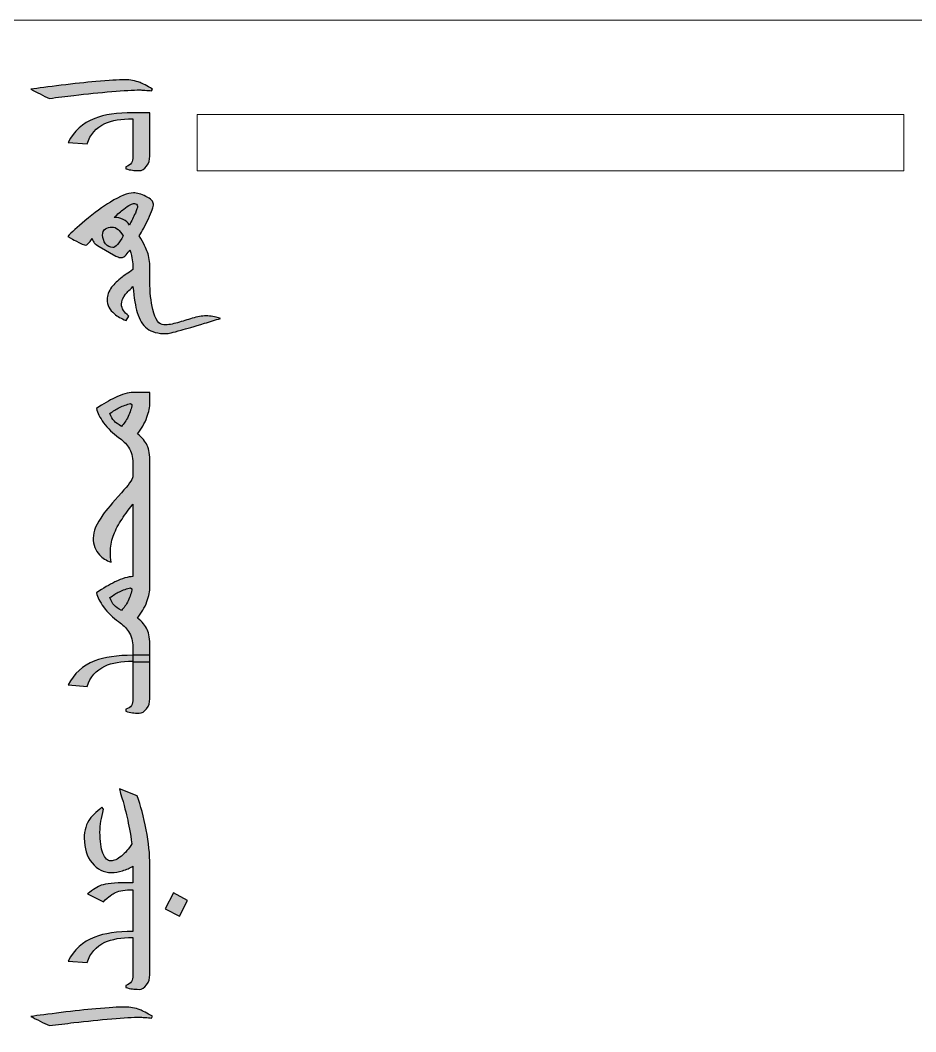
# Model space of a CAD drawing. Header units: millimetres. Extents: x -114 to 68, y -982 to -634.
# Drawn here: x -2.05 to 35.97, y -677.41 to -634.46 of the extents above; entities that cross this region are included whole.
import ezdxf

# ---------------------------------------------------------------- set-up
doc = ezdxf.new("R2010")
doc.units = ezdxf.units.MM
doc.header["$MEASUREMENT"] = 0
doc.layers.add('Layer 1', color=7, linetype='Continuous')

msp = doc.modelspace()

# ---------------------------------------------------------------- hatches: boundary and pattern name
at = {"layer": 'Layer 1', "true_color": 0x2b2a29}
h = msp.add_hatch(color=250, dxfattribs=at)
edge = h.paths.add_edge_path()
edge.add_spline(control_points=[(2.3964, -636.988), (2.6166, -636.988), (2.8311, -637.0289), (3.0371, -637.1094), (3.1472, -637.1517), (3.3221, -637.242), (3.562, -637.3817), (3.562, -637.3817), (3.5211, -637.4565), (3.5211, -637.4565), (3.4407, -637.4466), (3.349, -637.4381), (3.2431, -637.4311), (3.1387, -637.424), (3.0681, -637.4198), (3.0329, -637.4198), (2.7464, -637.4198), (2.3456, -637.4424), (1.832, -637.4875), (1.3184, -637.5341), (0.7821, -637.5877), (0.2219, -637.6512), (-0.1168, -637.6907), (-0.4625, -637.7331), (-0.8153, -637.7796), (-0.9366, -637.7246), (-1.0664, -637.6611), (-1.2075, -637.5905), (-1.3472, -637.52), (-1.4785, -637.4537), (-1.6027, -637.3902), (-1.2894, -637.3464), (-0.859, -637.29), (-0.3143, -637.2222), (0.2318, -637.1545), (0.7229, -637.1009), (1.1617, -637.0628), (1.7064, -637.0134), (2.1185, -636.988), (2.3964, -636.988)], knot_values=[0, 0, 0, 0, 0.0769231, 0.0769231, 0.0769231, 0.1538462, 0.1538462, 0.1538462, 0.2307692, 0.2307692, 0.2307692, 0.3076923, 0.3076923, 0.3076923, 0.3846154, 0.3846154, 0.3846154, 0.4615385, 0.4615385, 0.4615385, 0.5384615, 0.5384615, 0.5384615, 0.6153846, 0.6153846, 0.6153846, 0.6923077, 0.6923077, 0.6923077, 0.7692308, 0.7692308, 0.7692308, 0.8461538, 0.8461538, 0.8461538, 0.9230769, 0.9230769, 0.9230769, 1, 1, 1, 1], degree=3, periodic=1)
h = msp.add_hatch(color=250, dxfattribs=at)
edge = h.paths.add_edge_path()
edge.add_spline(control_points=[(3.452, -638.3878), (3.452, -638.3878), (3.452, -640.235), (3.452, -640.235), (3.452, -640.3916), (3.4068, -640.5327), (3.3151, -640.6583), (3.2248, -640.7825), (3.1175, -640.846), (2.9933, -640.846), (2.8889, -640.846), (2.7944, -640.8403), (2.7083, -640.8291), (2.6236, -640.8178), (2.5291, -640.7966), (2.4275, -640.767), (2.4275, -640.767), (2.4275, -640.6823), (2.4275, -640.6823), (2.5404, -640.6513), (2.6208, -640.5962), (2.6702, -640.5172), (2.7111, -640.4509), (2.7323, -640.3592), (2.7323, -640.2434), (2.7323, -640.2434), (2.7323, -638.6418), (2.7323, -638.6418), (2.2384, -638.6418), (1.8419, -638.711), (1.5413, -638.8493), (1.1674, -639.0214), (0.9176, -639.3079), (0.7934, -639.7086), (0.7934, -639.7086), (-0.0109, -639.6451), (-0.0109, -639.6451), (0.2233, -639.1668), (0.5973, -638.8281), (1.1109, -638.6291), (1.5244, -638.4683), (2.0648, -638.3878), (2.7323, -638.3878), (2.7323, -638.3878), (3.452, -638.3878), (3.452, -638.3878)], knot_values=[0, 0, 0, 0, 0.0666667, 0.0666667, 0.0666667, 0.1333333, 0.1333333, 0.1333333, 0.2, 0.2, 0.2, 0.2666667, 0.2666667, 0.2666667, 0.3333333, 0.3333333, 0.3333333, 0.4, 0.4, 0.4, 0.4666667, 0.4666667, 0.4666667, 0.5333333, 0.5333333, 0.5333333, 0.6, 0.6, 0.6, 0.6666667, 0.6666667, 0.6666667, 0.7333333, 0.7333333, 0.7333333, 0.8, 0.8, 0.8, 0.8666667, 0.8666667, 0.8666667, 0.9333333, 0.9333333, 0.9333333, 1, 1, 1, 1], degree=3, periodic=1)
h = msp.add_hatch(color=250, dxfattribs=at)
edge = h.paths.add_edge_path()
edge.add_spline(control_points=[(3.452, -645.0511), (3.452, -645.0511), (3.452, -645.3404), (3.452, -645.3404), (3.452, -645.3404), (3.452, -645.5435), (3.452, -645.5435), (3.452, -646.0021), (3.4943, -646.4029), (3.5804, -646.7458), (3.6876, -647.179), (3.8414, -647.3963), (4.0432, -647.3963), (4.2253, -647.3963), (4.42, -647.3653), (4.626, -647.3032), (4.8334, -647.2411), (5.0423, -647.1776), (5.254, -647.1127), (5.467, -647.0478), (5.6604, -647.0153), (5.8382, -647.0153), (5.9426, -647.0153), (6.0371, -647.0224), (6.1232, -647.0379), (6.2079, -647.0534), (6.3194, -647.0817), (6.4576, -647.1212), (6.229, -647.1917), (6.0004, -647.2623), (5.7718, -647.33), (5.3358, -647.4612), (5.007, -647.5586), (4.7826, -647.6207), (4.4299, -647.7195), (4.2182, -647.7689), (4.1462, -647.7689), (3.7935, -647.7689), (3.5225, -647.6955), (3.3334, -647.5473), (3.1457, -647.4006), (3.0046, -647.1734), (2.9143, -646.8672), (2.8424, -646.6245), (2.7817, -646.259), (2.7323, -645.7707), (2.5545, -645.9443), (2.4487, -646.0529), (2.4162, -646.0939), (2.3047, -646.235), (2.2497, -646.3775), (2.2497, -646.5214), (2.2497, -646.6132), (2.2779, -646.7007), (2.3329, -646.7825), (2.3781, -646.8502), (2.4543, -646.9293), (2.563, -647.0238), (2.563, -647.0238), (2.4416, -647.2101), (2.4416, -647.2101), (2.2356, -647.1268), (2.0705, -647.0337), (1.9463, -646.9293), (1.7417, -646.7557), (1.6401, -646.5497), (1.6401, -646.3126), (1.6401, -646.1418), (1.7036, -645.9711), (1.8306, -645.8004), (1.935, -645.6592), (2.0818, -645.5153), (2.2694, -645.37), (2.3598, -645.298), (2.515, -645.1922), (2.7323, -645.0511), (2.7323, -645.0511), (2.7323, -644.965), (2.7323, -644.965), (2.7323, -644.8521), (2.7238, -644.7421), (2.7055, -644.6362), (2.6871, -644.5304), (2.6547, -644.3879), (2.6081, -644.2072), (2.5559, -644.2792), (2.5009, -644.3498), (2.4458, -644.4203), (2.3767, -644.4979), (2.309, -644.536), (2.2426, -644.536), (2.1961, -644.536), (2.1608, -644.5346), (2.1382, -644.5304), (2.117, -644.5262), (2.0747, -644.5078), (2.014, -644.4739), (2.014, -644.4739), (1.2958, -644.0661), (1.2958, -644.0661), (1.1984, -644.0125), (1.1321, -643.9617), (1.094, -643.9166), (1.0573, -643.8714), (1.0277, -643.8093), (1.0051, -643.7289), (0.8767, -643.9194), (0.7835, -644.0139), (0.7299, -644.0139), (0.6749, -644.0139), (0.5338, -643.9532), (0.3052, -643.8319), (0.229, -643.791), (0.1147, -643.7275), (-0.0363, -643.6428), (0.1316, -643.4664), (0.3757, -643.2463), (0.6961, -642.9796), (1.0982, -642.6409), (1.4581, -642.3756), (1.7756, -642.1795), (2.1947, -641.9212), (2.5206, -641.7928), (2.752, -641.7928), (2.9115, -641.7928), (3.0893, -641.8422), (3.2855, -641.941), (3.4985, -642.0482), (3.6044, -642.1555), (3.6044, -642.2627), (3.6044, -642.3742), (3.5324, -642.5845), (3.3899, -642.8921), (3.2586, -643.1743), (3.1288, -643.4142), (3.0032, -643.6089), (3.1838, -643.9293), (3.301, -644.1635), (3.3532, -644.3103), (3.4195, -644.4965), (3.452, -644.7152), (3.452, -644.9664), (3.452, -644.9664), (3.452, -645.0511), (3.452, -645.0511)], knot_values=[0, 0, 0, 0, 0.0208333, 0.0208333, 0.0208333, 0.0416667, 0.0416667, 0.0416667, 0.0625, 0.0625, 0.0625, 0.0833333, 0.0833333, 0.0833333, 0.1041667, 0.1041667, 0.1041667, 0.125, 0.125, 0.125, 0.1458333, 0.1458333, 0.1458333, 0.1666667, 0.1666667, 0.1666667, 0.1875, 0.1875, 0.1875, 0.2083333, 0.2083333, 0.2083333, 0.2291667, 0.2291667, 0.2291667, 0.25, 0.25, 0.25, 0.2708333, 0.2708333, 0.2708333, 0.2916667, 0.2916667, 0.2916667, 0.3125, 0.3125, 0.3125, 0.3333333, 0.3333333, 0.3333333, 0.3541667, 0.3541667, 0.3541667, 0.375, 0.375, 0.375, 0.3958333, 0.3958333, 0.3958333, 0.4166667, 0.4166667, 0.4166667, 0.4375, 0.4375, 0.4375, 0.4583333, 0.4583333, 0.4583333, 0.4791667, 0.4791667, 0.4791667, 0.5, 0.5, 0.5, 0.5208333, 0.5208333, 0.5208333, 0.5416667, 0.5416667, 0.5416667, 0.5625, 0.5625, 0.5625, 0.5833333, 0.5833333, 0.5833333, 0.6041667, 0.6041667, 0.6041667, 0.625, 0.625, 0.625, 0.6458333, 0.6458333, 0.6458333, 0.6666667, 0.6666667, 0.6666667, 0.6875, 0.6875, 0.6875, 0.7083333, 0.7083333, 0.7083333, 0.7291667, 0.7291667, 0.7291667, 0.75, 0.75, 0.75, 0.7708333, 0.7708333, 0.7708333, 0.7916667, 0.7916667, 0.7916667, 0.8125, 0.8125, 0.8125, 0.8333333, 0.8333333, 0.8333333, 0.8541667, 0.8541667, 0.8541667, 0.875, 0.875, 0.875, 0.8958333, 0.8958333, 0.8958333, 0.9166667, 0.9166667, 0.9166667, 0.9375, 0.9375, 0.9375, 0.9583333, 0.9583333, 0.9583333, 0.9791667, 0.9791667, 0.9791667, 1, 1, 1, 1], degree=3, periodic=1)
h = msp.add_hatch(color=250, dxfattribs=at)
edge = h.paths.add_edge_path()
edge.add_spline(control_points=[(2.7986, -642.2416), (2.7027, -642.2416), (2.5531, -642.3192), (2.3485, -642.4758), (2.2186, -642.5732), (2.0818, -642.6917), (1.935, -642.8342), (2.0705, -642.8342), (2.1975, -642.8624), (2.3146, -642.9189), (2.4331, -642.9739), (2.5234, -643.0529), (2.5869, -643.1545), (2.6716, -642.988), (2.7549, -642.8215), (2.8367, -642.6522), (2.8974, -642.5139), (2.927, -642.4151), (2.927, -642.3573), (2.927, -642.3248), (2.9143, -642.2966), (2.8903, -642.2754), (2.8649, -642.2528), (2.8353, -642.2416), (2.7986, -642.2416)], knot_values=[0, 0, 0, 0, 0.125, 0.125, 0.125, 0.25, 0.25, 0.25, 0.375, 0.375, 0.375, 0.5, 0.5, 0.5, 0.625, 0.625, 0.625, 0.75, 0.75, 0.75, 0.875, 0.875, 0.875, 1, 1, 1, 1], degree=3, periodic=1)
h = msp.add_hatch(color=250, dxfattribs=at)
edge = h.paths.add_edge_path()
edge.add_spline(control_points=[(1.8518, -643.2406), (1.7332, -643.2406), (1.6387, -643.266), (1.5695, -643.3154), (1.4863, -643.3733), (1.4454, -643.465), (1.4454, -643.592), (1.4454, -643.719), (1.4877, -643.8375), (1.5724, -643.9476), (1.657, -644.0577), (1.7586, -644.1127), (1.8772, -644.1127), (1.9915, -644.1127), (2.1396, -643.9448), (2.3259, -643.6089), (2.2483, -643.4904), (2.1735, -643.4015), (2.1015, -643.3436), (2.0183, -643.2745), (1.935, -643.2406), (1.8518, -643.2406)], knot_values=[0, 0, 0, 0, 0.1428571, 0.1428571, 0.1428571, 0.2857143, 0.2857143, 0.2857143, 0.4285714, 0.4285714, 0.4285714, 0.5714286, 0.5714286, 0.5714286, 0.7142857, 0.7142857, 0.7142857, 0.8571429, 0.8571429, 0.8571429, 1, 1, 1, 1], degree=3, periodic=1)
h = msp.add_hatch(color=250, dxfattribs=at)
edge = h.paths.add_edge_path()
edge.add_spline(control_points=[(3.452, -658.0869), (3.452, -658.0869), (3.452, -658.3748), (3.452, -658.3748), (3.452, -658.3748), (3.452, -658.5159), (3.452, -658.5159), (3.452, -658.7008), (3.4096, -658.9082), (3.3264, -659.1396), (3.2304, -659.4063), (3.0964, -659.6406), (2.927, -659.8452), (3.1246, -660.0046), (3.2615, -660.1683), (3.3377, -660.3348), (3.4139, -660.5013), (3.452, -660.7455), (3.452, -661.0658), (3.452, -661.0658), (3.452, -661.7107), (3.452, -661.7107), (3.452, -661.7107), (2.7323, -661.7107), (2.7323, -661.7107), (2.7323, -661.7107), (2.7323, -661.0785), (2.7323, -661.0785), (2.7323, -660.8273), (2.6688, -660.6044), (2.5418, -660.4096), (2.4416, -660.2572), (2.3033, -660.1203), (2.1227, -659.9962), (1.88, -659.8282), (1.6683, -659.6208), (1.4891, -659.3753), (1.3296, -659.1551), (1.2266, -658.9533), (1.1829, -658.7685), (1.4722, -658.578), (1.7332, -658.427), (1.9661, -658.3141), (2.2807, -658.1631), (2.5361, -658.0869), (2.7309, -658.0869), (2.7309, -658.0869), (2.7323, -658.0869), (2.7323, -658.0869), (2.7323, -658.0869), (2.7323, -655.005), (2.7323, -655.005), (2.5136, -655.2858), (2.3442, -655.5229), (2.2229, -655.7162), (2.0705, -655.9561), (1.9604, -656.1748), (1.8913, -656.3738), (1.8137, -656.5968), (1.7756, -656.8225), (1.7756, -657.0511), (1.7756, -657.1923), (1.7854, -657.3334), (1.8052, -657.4773), (1.602, -657.3969), (1.4383, -657.2924), (1.3155, -657.1626), (1.1363, -656.9764), (1.0474, -656.7393), (1.0474, -656.4514), (1.0474, -656.1706), (1.1857, -655.839), (1.4609, -655.4552), (1.5978, -655.2661), (1.8602, -654.9556), (2.2455, -654.5252), (2.5446, -654.1922), (2.7069, -653.9664), (2.7323, -653.8479), (2.7323, -653.8479), (2.7323, -653.5995), (2.7323, -653.5995), (2.7323, -653.5995), (2.7323, -653.2567), (2.7323, -653.2567), (2.7323, -653.0055), (2.6688, -652.7826), (2.5418, -652.5878), (2.4416, -652.4354), (2.3033, -652.2985), (2.1227, -652.1744), (1.88, -652.0064), (1.6683, -651.799), (1.4891, -651.5535), (1.3296, -651.3333), (1.2266, -651.1315), (1.1829, -650.9467), (1.4722, -650.7562), (1.7332, -650.6052), (1.9661, -650.4923), (2.2807, -650.3413), (2.5361, -650.2651), (2.7309, -650.2651), (2.7309, -650.2651), (3.452, -650.2651), (3.452, -650.2651), (3.452, -650.2651), (3.452, -650.6941), (3.452, -650.6941), (3.452, -650.879), (3.4096, -651.0864), (3.3264, -651.3178), (3.2304, -651.5845), (3.0964, -651.8188), (2.927, -652.0234), (3.1246, -652.1828), (3.2615, -652.3465), (3.3377, -652.513), (3.4139, -652.6795), (3.452, -652.9237), (3.452, -653.244), (3.452, -653.244), (3.452, -653.5995), (3.452, -653.5995), (3.452, -653.5995), (3.452, -653.8889), (3.452, -653.8889), (3.452, -653.8889), (3.452, -658.0869), (3.452, -658.0869)], knot_values=[0, 0, 0, 0, 0.0232558, 0.0232558, 0.0232558, 0.0465116, 0.0465116, 0.0465116, 0.0697674, 0.0697674, 0.0697674, 0.0930233, 0.0930233, 0.0930233, 0.1162791, 0.1162791, 0.1162791, 0.1395349, 0.1395349, 0.1395349, 0.1627907, 0.1627907, 0.1627907, 0.1860465, 0.1860465, 0.1860465, 0.2093023, 0.2093023, 0.2093023, 0.2325581, 0.2325581, 0.2325581, 0.255814, 0.255814, 0.255814, 0.2790698, 0.2790698, 0.2790698, 0.3023256, 0.3023256, 0.3023256, 0.3255814, 0.3255814, 0.3255814, 0.3488372, 0.3488372, 0.3488372, 0.372093, 0.372093, 0.372093, 0.3953488, 0.3953488, 0.3953488, 0.4186047, 0.4186047, 0.4186047, 0.4418605, 0.4418605, 0.4418605, 0.4651163, 0.4651163, 0.4651163, 0.4883721, 0.4883721, 0.4883721, 0.5116279, 0.5116279, 0.5116279, 0.5348837, 0.5348837, 0.5348837, 0.5581395, 0.5581395, 0.5581395, 0.5813953, 0.5813953, 0.5813953, 0.6046512, 0.6046512, 0.6046512, 0.627907, 0.627907, 0.627907, 0.6511628, 0.6511628, 0.6511628, 0.6744186, 0.6744186, 0.6744186, 0.6976744, 0.6976744, 0.6976744, 0.7209302, 0.7209302, 0.7209302, 0.744186, 0.744186, 0.744186, 0.7674419, 0.7674419, 0.7674419, 0.7906977, 0.7906977, 0.7906977, 0.8139535, 0.8139535, 0.8139535, 0.8372093, 0.8372093, 0.8372093, 0.8604651, 0.8604651, 0.8604651, 0.8837209, 0.8837209, 0.8837209, 0.9069767, 0.9069767, 0.9069767, 0.9302326, 0.9302326, 0.9302326, 0.9534884, 0.9534884, 0.9534884, 0.9767442, 0.9767442, 0.9767442, 1, 1, 1, 1], degree=3, periodic=1)
h = msp.add_hatch(color=250, dxfattribs=at)
edge = h.paths.add_edge_path()
edge.add_spline(control_points=[(2.6363, -650.7393), (2.4755, -650.7745), (2.3174, -650.8296), (2.1622, -650.9044), (2.031, -650.9679), (1.8969, -651.0525), (1.7586, -651.1569), (1.7925, -651.2882), (1.8546, -651.3997), (1.9463, -651.49), (2.0042, -651.5506), (2.1029, -651.6226), (2.2412, -651.7045), (2.3499, -651.6057), (2.4458, -651.466), (2.5319, -651.2854), (2.618, -651.1061), (2.6702, -650.9354), (2.69, -650.7759), (2.69, -650.7759), (2.6363, -650.7393), (2.6363, -650.7393)], knot_values=[0, 0, 0, 0, 0.1428571, 0.1428571, 0.1428571, 0.2857143, 0.2857143, 0.2857143, 0.4285714, 0.4285714, 0.4285714, 0.5714286, 0.5714286, 0.5714286, 0.7142857, 0.7142857, 0.7142857, 0.8571429, 0.8571429, 0.8571429, 1, 1, 1, 1], degree=3, periodic=1)
h = msp.add_hatch(color=250, dxfattribs=at)
edge = h.paths.add_edge_path()
edge.add_spline(control_points=[(2.6363, -658.5611), (2.4755, -658.5963), (2.3174, -658.6514), (2.1622, -658.7262), (2.031, -658.7897), (1.8969, -658.8743), (1.7586, -658.9787), (1.7925, -659.11), (1.8546, -659.2215), (1.9463, -659.3118), (2.0042, -659.3724), (2.1029, -659.4444), (2.2412, -659.5263), (2.3499, -659.4275), (2.4458, -659.2878), (2.5319, -659.1072), (2.618, -658.9279), (2.6702, -658.7572), (2.69, -658.5977), (2.69, -658.5977), (2.6363, -658.5611), (2.6363, -658.5611)], knot_values=[0, 0, 0, 0, 0.1428571, 0.1428571, 0.1428571, 0.2857143, 0.2857143, 0.2857143, 0.4285714, 0.4285714, 0.4285714, 0.5714286, 0.5714286, 0.5714286, 0.7142857, 0.7142857, 0.7142857, 0.8571429, 0.8571429, 0.8571429, 1, 1, 1, 1], degree=3, periodic=1)
h = msp.add_hatch(color=250, dxfattribs=at)
edge = h.paths.add_edge_path()
edge.add_spline(control_points=[(3.452, -661.4256), (3.452, -661.4256), (3.452, -663.2728), (3.452, -663.2728), (3.452, -663.4294), (3.4068, -663.5705), (3.3151, -663.6961), (3.2248, -663.8203), (3.1175, -663.8838), (2.9933, -663.8838), (2.8889, -663.8838), (2.7944, -663.8781), (2.7083, -663.8669), (2.6236, -663.8556), (2.5291, -663.8344), (2.4275, -663.8048), (2.4275, -663.8048), (2.4275, -663.7201), (2.4275, -663.7201), (2.5404, -663.6891), (2.6208, -663.634), (2.6702, -663.555), (2.7111, -663.4887), (2.7323, -663.397), (2.7323, -663.2812), (2.7323, -663.2812), (2.7323, -661.6796), (2.7323, -661.6796), (2.2384, -661.6796), (1.8419, -661.7488), (1.5413, -661.8871), (1.1674, -662.0592), (0.9176, -662.3457), (0.7934, -662.7464), (0.7934, -662.7464), (-0.0109, -662.6829), (-0.0109, -662.6829), (0.2233, -662.2046), (0.5973, -661.8659), (1.1109, -661.6669), (1.5244, -661.5061), (2.0648, -661.4256), (2.7323, -661.4256), (2.7323, -661.4256), (3.452, -661.4256), (3.452, -661.4256)], knot_values=[0, 0, 0, 0, 0.0666667, 0.0666667, 0.0666667, 0.1333333, 0.1333333, 0.1333333, 0.2, 0.2, 0.2, 0.2666667, 0.2666667, 0.2666667, 0.3333333, 0.3333333, 0.3333333, 0.4, 0.4, 0.4, 0.4666667, 0.4666667, 0.4666667, 0.5333333, 0.5333333, 0.5333333, 0.6, 0.6, 0.6, 0.6666667, 0.6666667, 0.6666667, 0.7333333, 0.7333333, 0.7333333, 0.8, 0.8, 0.8, 0.8666667, 0.8666667, 0.8666667, 0.9333333, 0.9333333, 0.9333333, 1, 1, 1, 1], degree=3, periodic=1)
h = msp.add_hatch(color=250, dxfattribs=at)
edge = h.paths.add_edge_path()
edge.add_spline(control_points=[(2.1566, -667.104), (2.1566, -667.104), (2.9101, -667.389), (2.9101, -667.389), (3.0625, -667.8053), (3.1909, -668.2865), (3.2953, -668.8326), (3.3998, -669.3801), (3.452, -669.8824), (3.452, -670.3425), (3.452, -670.3425), (3.452, -671.0847), (3.452, -671.0847), (3.452, -671.0847), (3.452, -671.3712), (3.452, -671.3712), (3.452, -671.3712), (3.452, -673.1534), (3.452, -673.1534), (3.452, -673.1534), (3.452, -673.4385), (3.452, -673.4385), (3.452, -673.4385), (3.452, -675.0006), (3.452, -675.0006), (3.452, -675.1572), (3.4068, -675.2983), (3.3151, -675.4239), (3.2248, -675.5481), (3.1175, -675.6116), (2.9933, -675.6116), (2.8889, -675.6116), (2.7944, -675.6059), (2.7083, -675.5947), (2.6236, -675.5834), (2.5291, -675.5622), (2.4275, -675.5326), (2.4275, -675.5326), (2.4275, -675.4479), (2.4275, -675.4479), (2.5404, -675.4169), (2.6208, -675.3618), (2.6702, -675.2828), (2.7111, -675.2165), (2.7323, -675.1248), (2.7323, -675.009), (2.7323, -675.009), (2.7323, -673.4385), (2.7323, -673.4385), (2.7323, -673.4385), (2.7323, -673.4074), (2.7323, -673.4074), (2.2384, -673.4074), (1.8419, -673.4766), (1.5413, -673.6149), (1.1674, -673.787), (0.9176, -674.0735), (0.7934, -674.4742), (0.7934, -674.4742), (-0.0109, -674.4107), (-0.0109, -674.4107), (0.2233, -673.9324), (0.5973, -673.5937), (1.1109, -673.3947), (1.5244, -673.2339), (2.0648, -673.1534), (2.7323, -673.1534), (2.7323, -673.1534), (2.7323, -671.3811), (2.7323, -671.3811), (2.4077, -671.3811), (2.1608, -671.4206), (1.99, -671.4982), (1.8715, -671.5504), (1.7022, -671.6802), (1.4792, -671.8891), (1.4792, -671.8891), (0.8019, -671.5631), (0.8019, -671.5631), (1.0531, -671.3669), (1.2478, -671.2442), (1.3889, -671.1948), (1.6006, -671.1214), (1.9519, -671.0847), (2.443, -671.0847), (2.443, -671.0847), (2.7323, -671.0847), (2.7323, -671.0847), (2.7323, -671.0847), (2.7323, -670.3806), (2.7323, -670.3806), (2.6025, -670.461), (2.4557, -670.5259), (2.292, -670.5767), (2.1283, -670.6261), (1.9689, -670.6515), (1.8151, -670.6515), (1.4905, -670.6515), (1.2168, -670.516), (0.9966, -670.2451), (0.7765, -669.9728), (0.6664, -669.6242), (0.6664, -669.1966), (0.6664, -668.858), (0.7483, -668.5786), (0.9134, -668.3584), (0.9825, -668.2639), (1.1504, -668.1058), (1.42, -667.8829), (1.42, -667.8829), (1.4877, -667.9619), (1.4877, -667.9619), (1.4369, -668.151), (1.3988, -668.3217), (1.3734, -668.4727), (1.348, -668.6237), (1.3353, -668.7804), (1.3353, -668.9426), (1.3353, -669.3222), (1.3776, -669.62), (1.4609, -669.8359), (1.5455, -670.0518), (1.6556, -670.1604), (1.7939, -670.1604), (1.928, -670.1604), (2.0789, -670.0927), (2.2455, -669.9558), (2.412, -669.8204), (2.5601, -669.6454), (2.69, -669.4295), (2.6208, -668.9779), (2.5531, -668.6082), (2.4882, -668.3189), (2.4218, -668.0296), (2.3118, -667.6247), (2.1566, -667.104)], knot_values=[0, 0, 0, 0, 0.0222222, 0.0222222, 0.0222222, 0.0444444, 0.0444444, 0.0444444, 0.0666667, 0.0666667, 0.0666667, 0.0888889, 0.0888889, 0.0888889, 0.1111111, 0.1111111, 0.1111111, 0.1333333, 0.1333333, 0.1333333, 0.1555556, 0.1555556, 0.1555556, 0.1777778, 0.1777778, 0.1777778, 0.2, 0.2, 0.2, 0.2222222, 0.2222222, 0.2222222, 0.2444444, 0.2444444, 0.2444444, 0.2666667, 0.2666667, 0.2666667, 0.2888889, 0.2888889, 0.2888889, 0.3111111, 0.3111111, 0.3111111, 0.3333333, 0.3333333, 0.3333333, 0.3555556, 0.3555556, 0.3555556, 0.3777778, 0.3777778, 0.3777778, 0.4, 0.4, 0.4, 0.4222222, 0.4222222, 0.4222222, 0.4444444, 0.4444444, 0.4444444, 0.4666667, 0.4666667, 0.4666667, 0.4888889, 0.4888889, 0.4888889, 0.5111111, 0.5111111, 0.5111111, 0.5333333, 0.5333333, 0.5333333, 0.5555556, 0.5555556, 0.5555556, 0.5777778, 0.5777778, 0.5777778, 0.6, 0.6, 0.6, 0.6222222, 0.6222222, 0.6222222, 0.6444444, 0.6444444, 0.6444444, 0.6666667, 0.6666667, 0.6666667, 0.6888889, 0.6888889, 0.6888889, 0.7111111, 0.7111111, 0.7111111, 0.7333333, 0.7333333, 0.7333333, 0.7555556, 0.7555556, 0.7555556, 0.7777778, 0.7777778, 0.7777778, 0.8, 0.8, 0.8, 0.8222222, 0.8222222, 0.8222222, 0.8444444, 0.8444444, 0.8444444, 0.8666667, 0.8666667, 0.8666667, 0.8888889, 0.8888889, 0.8888889, 0.9111111, 0.9111111, 0.9111111, 0.9333333, 0.9333333, 0.9333333, 0.9555556, 0.9555556, 0.9555556, 0.9777778, 0.9777778, 0.9777778, 1, 1, 1, 1], degree=3, periodic=1)
h = msp.add_hatch(color=250, dxfattribs=at)
edge = h.paths.add_edge_path()
edge.add_spline(control_points=[(4.4539, -671.5165), (4.4539, -671.5165), (5.0522, -671.8354), (5.0522, -671.8354), (5.0522, -671.8354), (4.7064, -672.4987), (4.7064, -672.4987), (4.7064, -672.4987), (4.1039, -672.1953), (4.1039, -672.1953), (4.1039, -672.1953), (4.4539, -671.5165), (4.4539, -671.5165)], knot_values=[0, 0, 0, 0, 0.25, 0.25, 0.25, 0.5, 0.5, 0.5, 0.75, 0.75, 0.75, 1, 1, 1, 1], degree=3, periodic=1)
h = msp.add_hatch(color=250, dxfattribs=at)
edge = h.paths.add_edge_path()
edge.add_spline(control_points=[(2.3964, -676.3623), (2.6166, -676.3623), (2.8311, -676.4032), (3.0371, -676.4837), (3.1472, -676.526), (3.3221, -676.6163), (3.562, -676.756), (3.562, -676.756), (3.5211, -676.8308), (3.5211, -676.8308), (3.4407, -676.8209), (3.349, -676.8124), (3.2431, -676.8054), (3.1387, -676.7983), (3.0681, -676.7941), (3.0329, -676.7941), (2.7464, -676.7941), (2.3456, -676.8167), (1.832, -676.8618), (1.3184, -676.9084), (0.7821, -676.962), (0.2219, -677.0255), (-0.1168, -677.065), (-0.4625, -677.1074), (-0.8153, -677.1539), (-0.9366, -677.0989), (-1.0664, -677.0354), (-1.2075, -676.9648), (-1.3472, -676.8943), (-1.4785, -676.828), (-1.6027, -676.7645), (-1.2894, -676.7207), (-0.859, -676.6643), (-0.3143, -676.5965), (0.2318, -676.5288), (0.7229, -676.4752), (1.1617, -676.4371), (1.7064, -676.3877), (2.1185, -676.3623), (2.3964, -676.3623)], knot_values=[0, 0, 0, 0, 0.0769231, 0.0769231, 0.0769231, 0.1538462, 0.1538462, 0.1538462, 0.2307692, 0.2307692, 0.2307692, 0.3076923, 0.3076923, 0.3076923, 0.3846154, 0.3846154, 0.3846154, 0.4615385, 0.4615385, 0.4615385, 0.5384615, 0.5384615, 0.5384615, 0.6153846, 0.6153846, 0.6153846, 0.6923077, 0.6923077, 0.6923077, 0.7692308, 0.7692308, 0.7692308, 0.8461538, 0.8461538, 0.8461538, 0.9230769, 0.9230769, 0.9230769, 1, 1, 1, 1], degree=3, periodic=1)

# ---------------------------------------------------------------- linework, layer by layer
at = {"layer": 'Layer 1', "color": 230, "lineweight": 20}
msp.add_open_spline([(-109.4153, -724.459), (-109.4153, -724.459), (60.5847, -724.459), (60.5847, -724.459), (63.3347, -724.459), (65.5847, -722.2089), (65.5847, -719.4589), (65.5847, -719.4589), (65.5847, -639.4591), (65.5847, -639.4591), (65.5847, -636.7091), (63.3347, -634.459), (60.5847, -634.459), (60.5847, -634.459), (-109.4153, -634.459), (-109.4153, -634.459), (-112.1653, -634.459), (-114.4153, -636.7091), (-114.4153, -639.4591), (-114.4153, -639.4591), (-114.4153, -719.4589), (-114.4153, -719.4589), (-114.4153, -722.2089), (-112.1653, -724.459), (-109.4153, -724.459)], degree=3, knots=[0, 0, 0, 0, 0.125, 0.125, 0.125, 0.25, 0.25, 0.25, 0.375, 0.375, 0.375, 0.5, 0.5, 0.5, 0.625, 0.625, 0.625, 0.75, 0.75, 0.75, 0.875, 0.875, 0.875, 1, 1, 1, 1], dxfattribs=at)
msp.add_open_spline([(-109.4153, -724.459), (-109.4153, -724.459), (60.5847, -724.459), (60.5847, -724.459), (63.3347, -724.459), (65.5847, -722.2089), (65.5847, -719.4589), (65.5847, -719.4589), (65.5847, -639.4591), (65.5847, -639.4591), (65.5847, -636.7091), (63.3347, -634.459), (60.5847, -634.459), (60.5847, -634.459), (-109.4153, -634.459), (-109.4153, -634.459), (-112.1653, -634.459), (-114.4153, -636.7091), (-114.4153, -639.4591), (-114.4153, -639.4591), (-114.4153, -719.4589), (-114.4153, -719.4589), (-114.4153, -722.2089), (-112.1653, -724.459), (-109.4153, -724.459)], degree=3, knots=[0, 0, 0, 0, 0.125, 0.125, 0.125, 0.25, 0.25, 0.25, 0.375, 0.375, 0.375, 0.5, 0.5, 0.5, 0.625, 0.625, 0.625, 0.75, 0.75, 0.75, 0.875, 0.875, 0.875, 1, 1, 1, 1], dxfattribs=at)
msp.add_open_spline([(-109.4153, -724.459), (-109.4153, -724.459), (60.5847, -724.459), (60.5847, -724.459), (63.3347, -724.459), (65.5847, -722.2089), (65.5847, -719.4589), (65.5847, -719.4589), (65.5847, -639.4591), (65.5847, -639.4591), (65.5847, -636.7091), (63.3347, -634.459), (60.5847, -634.459), (60.5847, -634.459), (-109.4153, -634.459), (-109.4153, -634.459), (-112.1653, -634.459), (-114.4153, -636.7091), (-114.4153, -639.4591), (-114.4153, -639.4591), (-114.4153, -719.4589), (-114.4153, -719.4589), (-114.4153, -722.2089), (-112.1653, -724.459), (-109.4153, -724.459)], degree=3, knots=[0, 0, 0, 0, 0.125, 0.125, 0.125, 0.25, 0.25, 0.25, 0.375, 0.375, 0.375, 0.5, 0.5, 0.5, 0.625, 0.625, 0.625, 0.75, 0.75, 0.75, 0.875, 0.875, 0.875, 1, 1, 1, 1], dxfattribs=at)
msp.add_open_spline([(-109.4153, -724.459), (-109.4153, -724.459), (60.5847, -724.459), (60.5847, -724.459), (63.3347, -724.459), (65.5847, -722.2089), (65.5847, -719.4589), (65.5847, -719.4589), (65.5847, -639.4591), (65.5847, -639.4591), (65.5847, -636.7091), (63.3347, -634.459), (60.5847, -634.459), (60.5847, -634.459), (-109.4153, -634.459), (-109.4153, -634.459), (-112.1653, -634.459), (-114.4153, -636.7091), (-114.4153, -639.4591), (-114.4153, -639.4591), (-114.4153, -719.4589), (-114.4153, -719.4589), (-114.4153, -722.2089), (-112.1653, -724.459), (-109.4153, -724.459)], degree=3, knots=[0, 0, 0, 0, 0.125, 0.125, 0.125, 0.25, 0.25, 0.25, 0.375, 0.375, 0.375, 0.5, 0.5, 0.5, 0.625, 0.625, 0.625, 0.75, 0.75, 0.75, 0.875, 0.875, 0.875, 1, 1, 1, 1], dxfattribs=at)
at = {"layer": 'Layer 1', "color": 250}
for points, knots in [([(2.3964, -636.988), (2.6166, -636.988), (2.8311, -637.0289), (3.0371, -637.1094), (3.1472, -637.1517), (3.3221, -637.242), (3.562, -637.3817), (3.562, -637.3817), (3.5211, -637.4565), (3.5211, -637.4565), (3.4407, -637.4466), (3.349, -637.4381), (3.2431, -637.4311), (3.1387, -637.424), (3.0681, -637.4198), (3.0329, -637.4198), (2.7464, -637.4198), (2.3456, -637.4424), (1.832, -637.4875), (1.3184, -637.5341), (0.7821, -637.5877), (0.2219, -637.6512), (-0.1168, -637.6907), (-0.4625, -637.7331), (-0.8153, -637.7796), (-0.9366, -637.7246), (-1.0664, -637.6611), (-1.2075, -637.5905), (-1.3472, -637.52), (-1.4785, -637.4537), (-1.6027, -637.3902), (-1.2894, -637.3464), (-0.859, -637.29), (-0.3143, -637.2222), (0.2318, -637.1545), (0.7229, -637.1009), (1.1617, -637.0628), (1.7064, -637.0134), (2.1185, -636.988), (2.3964, -636.988)], [0, 0, 0, 0, 0.0769231, 0.0769231, 0.0769231, 0.1538462, 0.1538462, 0.1538462, 0.2307692, 0.2307692, 0.2307692, 0.3076923, 0.3076923, 0.3076923, 0.3846154, 0.3846154, 0.3846154, 0.4615385, 0.4615385, 0.4615385, 0.5384615, 0.5384615, 0.5384615, 0.6153846, 0.6153846, 0.6153846, 0.6923077, 0.6923077, 0.6923077, 0.7692308, 0.7692308, 0.7692308, 0.8461538, 0.8461538, 0.8461538, 0.9230769, 0.9230769, 0.9230769, 1, 1, 1, 1]), ([(3.452, -638.3878), (3.452, -638.3878), (3.452, -640.235), (3.452, -640.235), (3.452, -640.3916), (3.4068, -640.5327), (3.3151, -640.6583), (3.2248, -640.7825), (3.1175, -640.846), (2.9933, -640.846), (2.8889, -640.846), (2.7944, -640.8403), (2.7083, -640.8291), (2.6236, -640.8178), (2.5291, -640.7966), (2.4275, -640.767), (2.4275, -640.767), (2.4275, -640.6823), (2.4275, -640.6823), (2.5404, -640.6513), (2.6208, -640.5962), (2.6702, -640.5172), (2.7111, -640.4509), (2.7323, -640.3592), (2.7323, -640.2434), (2.7323, -640.2434), (2.7323, -638.6418), (2.7323, -638.6418), (2.2384, -638.6418), (1.8419, -638.711), (1.5413, -638.8493), (1.1674, -639.0214), (0.9176, -639.3079), (0.7934, -639.7086), (0.7934, -639.7086), (-0.0109, -639.6451), (-0.0109, -639.6451), (0.2233, -639.1668), (0.5973, -638.8281), (1.1109, -638.6291), (1.5244, -638.4683), (2.0648, -638.3878), (2.7323, -638.3878), (2.7323, -638.3878), (3.452, -638.3878), (3.452, -638.3878)], [0, 0, 0, 0, 0.0666667, 0.0666667, 0.0666667, 0.1333333, 0.1333333, 0.1333333, 0.2, 0.2, 0.2, 0.2666667, 0.2666667, 0.2666667, 0.3333333, 0.3333333, 0.3333333, 0.4, 0.4, 0.4, 0.4666667, 0.4666667, 0.4666667, 0.5333333, 0.5333333, 0.5333333, 0.6, 0.6, 0.6, 0.6666667, 0.6666667, 0.6666667, 0.7333333, 0.7333333, 0.7333333, 0.8, 0.8, 0.8, 0.8666667, 0.8666667, 0.8666667, 0.9333333, 0.9333333, 0.9333333, 1, 1, 1, 1]), ([(3.452, -645.0511), (3.452, -645.0511), (3.452, -645.3404), (3.452, -645.3404), (3.452, -645.3404), (3.452, -645.5435), (3.452, -645.5435), (3.452, -646.0021), (3.4943, -646.4029), (3.5804, -646.7458), (3.6876, -647.179), (3.8414, -647.3963), (4.0432, -647.3963), (4.2253, -647.3963), (4.42, -647.3653), (4.626, -647.3032), (4.8334, -647.2411), (5.0423, -647.1776), (5.254, -647.1127), (5.467, -647.0478), (5.6604, -647.0153), (5.8382, -647.0153), (5.9426, -647.0153), (6.0371, -647.0224), (6.1232, -647.0379), (6.2079, -647.0534), (6.3194, -647.0817), (6.4576, -647.1212), (6.229, -647.1917), (6.0004, -647.2623), (5.7718, -647.33), (5.3358, -647.4612), (5.007, -647.5586), (4.7826, -647.6207), (4.4299, -647.7195), (4.2182, -647.7689), (4.1462, -647.7689), (3.7935, -647.7689), (3.5225, -647.6955), (3.3334, -647.5473), (3.1457, -647.4006), (3.0046, -647.1734), (2.9143, -646.8672), (2.8424, -646.6245), (2.7817, -646.259), (2.7323, -645.7707), (2.5545, -645.9443), (2.4487, -646.0529), (2.4162, -646.0939), (2.3047, -646.235), (2.2497, -646.3775), (2.2497, -646.5214), (2.2497, -646.6132), (2.2779, -646.7007), (2.3329, -646.7825), (2.3781, -646.8502), (2.4543, -646.9293), (2.563, -647.0238), (2.563, -647.0238), (2.4416, -647.2101), (2.4416, -647.2101), (2.2356, -647.1268), (2.0705, -647.0337), (1.9463, -646.9293), (1.7417, -646.7557), (1.6401, -646.5497), (1.6401, -646.3126), (1.6401, -646.1418), (1.7036, -645.9711), (1.8306, -645.8004), (1.935, -645.6592), (2.0818, -645.5153), (2.2694, -645.37), (2.3598, -645.298), (2.515, -645.1922), (2.7323, -645.0511), (2.7323, -645.0511), (2.7323, -644.965), (2.7323, -644.965), (2.7323, -644.8521), (2.7238, -644.7421), (2.7055, -644.6362), (2.6871, -644.5304), (2.6547, -644.3879), (2.6081, -644.2072), (2.5559, -644.2792), (2.5009, -644.3498), (2.4458, -644.4203), (2.3767, -644.4979), (2.309, -644.536), (2.2426, -644.536), (2.1961, -644.536), (2.1608, -644.5346), (2.1382, -644.5304), (2.117, -644.5262), (2.0747, -644.5078), (2.014, -644.4739), (2.014, -644.4739), (1.2958, -644.0661), (1.2958, -644.0661), (1.1984, -644.0125), (1.1321, -643.9617), (1.094, -643.9166), (1.0573, -643.8714), (1.0277, -643.8093), (1.0051, -643.7289), (0.8767, -643.9194), (0.7835, -644.0139), (0.7299, -644.0139), (0.6749, -644.0139), (0.5338, -643.9532), (0.3052, -643.8319), (0.229, -643.791), (0.1147, -643.7275), (-0.0363, -643.6428), (0.1316, -643.4664), (0.3757, -643.2463), (0.6961, -642.9796), (1.0982, -642.6409), (1.4581, -642.3756), (1.7756, -642.1795), (2.1947, -641.9212), (2.5206, -641.7928), (2.752, -641.7928), (2.9115, -641.7928), (3.0893, -641.8422), (3.2855, -641.941), (3.4985, -642.0482), (3.6044, -642.1555), (3.6044, -642.2627), (3.6044, -642.3742), (3.5324, -642.5845), (3.3899, -642.8921), (3.2586, -643.1743), (3.1288, -643.4142), (3.0032, -643.6089), (3.1838, -643.9293), (3.301, -644.1635), (3.3532, -644.3103), (3.4195, -644.4965), (3.452, -644.7152), (3.452, -644.9664), (3.452, -644.9664), (3.452, -645.0511), (3.452, -645.0511)], [0, 0, 0, 0, 0.0208333, 0.0208333, 0.0208333, 0.0416667, 0.0416667, 0.0416667, 0.0625, 0.0625, 0.0625, 0.0833333, 0.0833333, 0.0833333, 0.1041667, 0.1041667, 0.1041667, 0.125, 0.125, 0.125, 0.1458333, 0.1458333, 0.1458333, 0.1666667, 0.1666667, 0.1666667, 0.1875, 0.1875, 0.1875, 0.2083333, 0.2083333, 0.2083333, 0.2291667, 0.2291667, 0.2291667, 0.25, 0.25, 0.25, 0.2708333, 0.2708333, 0.2708333, 0.2916667, 0.2916667, 0.2916667, 0.3125, 0.3125, 0.3125, 0.3333333, 0.3333333, 0.3333333, 0.3541667, 0.3541667, 0.3541667, 0.375, 0.375, 0.375, 0.3958333, 0.3958333, 0.3958333, 0.4166667, 0.4166667, 0.4166667, 0.4375, 0.4375, 0.4375, 0.4583333, 0.4583333, 0.4583333, 0.4791667, 0.4791667, 0.4791667, 0.5, 0.5, 0.5, 0.5208333, 0.5208333, 0.5208333, 0.5416667, 0.5416667, 0.5416667, 0.5625, 0.5625, 0.5625, 0.5833333, 0.5833333, 0.5833333, 0.6041667, 0.6041667, 0.6041667, 0.625, 0.625, 0.625, 0.6458333, 0.6458333, 0.6458333, 0.6666667, 0.6666667, 0.6666667, 0.6875, 0.6875, 0.6875, 0.7083333, 0.7083333, 0.7083333, 0.7291667, 0.7291667, 0.7291667, 0.75, 0.75, 0.75, 0.7708333, 0.7708333, 0.7708333, 0.7916667, 0.7916667, 0.7916667, 0.8125, 0.8125, 0.8125, 0.8333333, 0.8333333, 0.8333333, 0.8541667, 0.8541667, 0.8541667, 0.875, 0.875, 0.875, 0.8958333, 0.8958333, 0.8958333, 0.9166667, 0.9166667, 0.9166667, 0.9375, 0.9375, 0.9375, 0.9583333, 0.9583333, 0.9583333, 0.9791667, 0.9791667, 0.9791667, 1, 1, 1, 1]), ([(2.7986, -642.2416), (2.7027, -642.2416), (2.5531, -642.3192), (2.3485, -642.4758), (2.2186, -642.5732), (2.0818, -642.6917), (1.935, -642.8342), (2.0705, -642.8342), (2.1975, -642.8624), (2.3146, -642.9189), (2.4331, -642.9739), (2.5234, -643.0529), (2.5869, -643.1545), (2.6716, -642.988), (2.7549, -642.8215), (2.8367, -642.6522), (2.8974, -642.5139), (2.927, -642.4151), (2.927, -642.3573), (2.927, -642.3248), (2.9143, -642.2966), (2.8903, -642.2754), (2.8649, -642.2528), (2.8353, -642.2416), (2.7986, -642.2416)], [0, 0, 0, 0, 0.125, 0.125, 0.125, 0.25, 0.25, 0.25, 0.375, 0.375, 0.375, 0.5, 0.5, 0.5, 0.625, 0.625, 0.625, 0.75, 0.75, 0.75, 0.875, 0.875, 0.875, 1, 1, 1, 1]), ([(1.8518, -643.2406), (1.7332, -643.2406), (1.6387, -643.266), (1.5695, -643.3154), (1.4863, -643.3733), (1.4454, -643.465), (1.4454, -643.592), (1.4454, -643.719), (1.4877, -643.8375), (1.5724, -643.9476), (1.657, -644.0577), (1.7586, -644.1127), (1.8772, -644.1127), (1.9915, -644.1127), (2.1396, -643.9448), (2.3259, -643.6089), (2.2483, -643.4904), (2.1735, -643.4015), (2.1015, -643.3436), (2.0183, -643.2745), (1.935, -643.2406), (1.8518, -643.2406)], [0, 0, 0, 0, 0.1428571, 0.1428571, 0.1428571, 0.2857143, 0.2857143, 0.2857143, 0.4285714, 0.4285714, 0.4285714, 0.5714286, 0.5714286, 0.5714286, 0.7142857, 0.7142857, 0.7142857, 0.8571429, 0.8571429, 0.8571429, 1, 1, 1, 1]), ([(3.452, -658.0869), (3.452, -658.0869), (3.452, -658.3748), (3.452, -658.3748), (3.452, -658.3748), (3.452, -658.5159), (3.452, -658.5159), (3.452, -658.7008), (3.4096, -658.9082), (3.3264, -659.1396), (3.2304, -659.4063), (3.0964, -659.6406), (2.927, -659.8452), (3.1246, -660.0046), (3.2615, -660.1683), (3.3377, -660.3348), (3.4139, -660.5013), (3.452, -660.7455), (3.452, -661.0658), (3.452, -661.0658), (3.452, -661.7107), (3.452, -661.7107), (3.452, -661.7107), (2.7323, -661.7107), (2.7323, -661.7107), (2.7323, -661.7107), (2.7323, -661.0785), (2.7323, -661.0785), (2.7323, -660.8273), (2.6688, -660.6044), (2.5418, -660.4096), (2.4416, -660.2572), (2.3033, -660.1203), (2.1227, -659.9962), (1.88, -659.8282), (1.6683, -659.6208), (1.4891, -659.3753), (1.3296, -659.1551), (1.2266, -658.9533), (1.1829, -658.7685), (1.4722, -658.578), (1.7332, -658.427), (1.9661, -658.3141), (2.2807, -658.1631), (2.5361, -658.0869), (2.7309, -658.0869), (2.7309, -658.0869), (2.7323, -658.0869), (2.7323, -658.0869), (2.7323, -658.0869), (2.7323, -655.005), (2.7323, -655.005), (2.5136, -655.2858), (2.3442, -655.5229), (2.2229, -655.7162), (2.0705, -655.9561), (1.9604, -656.1748), (1.8913, -656.3738), (1.8137, -656.5968), (1.7756, -656.8225), (1.7756, -657.0511), (1.7756, -657.1923), (1.7854, -657.3334), (1.8052, -657.4773), (1.602, -657.3969), (1.4383, -657.2924), (1.3155, -657.1626), (1.1363, -656.9764), (1.0474, -656.7393), (1.0474, -656.4514), (1.0474, -656.1706), (1.1857, -655.839), (1.4609, -655.4552), (1.5978, -655.2661), (1.8602, -654.9556), (2.2455, -654.5252), (2.5446, -654.1922), (2.7069, -653.9664), (2.7323, -653.8479), (2.7323, -653.8479), (2.7323, -653.5995), (2.7323, -653.5995), (2.7323, -653.5995), (2.7323, -653.2567), (2.7323, -653.2567), (2.7323, -653.0055), (2.6688, -652.7826), (2.5418, -652.5878), (2.4416, -652.4354), (2.3033, -652.2985), (2.1227, -652.1744), (1.88, -652.0064), (1.6683, -651.799), (1.4891, -651.5535), (1.3296, -651.3333), (1.2266, -651.1315), (1.1829, -650.9467), (1.4722, -650.7562), (1.7332, -650.6052), (1.9661, -650.4923), (2.2807, -650.3413), (2.5361, -650.2651), (2.7309, -650.2651), (2.7309, -650.2651), (3.452, -650.2651), (3.452, -650.2651), (3.452, -650.2651), (3.452, -650.6941), (3.452, -650.6941), (3.452, -650.879), (3.4096, -651.0864), (3.3264, -651.3178), (3.2304, -651.5845), (3.0964, -651.8188), (2.927, -652.0234), (3.1246, -652.1828), (3.2615, -652.3465), (3.3377, -652.513), (3.4139, -652.6795), (3.452, -652.9237), (3.452, -653.244), (3.452, -653.244), (3.452, -653.5995), (3.452, -653.5995), (3.452, -653.5995), (3.452, -653.8889), (3.452, -653.8889), (3.452, -653.8889), (3.452, -658.0869), (3.452, -658.0869)], [0, 0, 0, 0, 0.0232558, 0.0232558, 0.0232558, 0.0465116, 0.0465116, 0.0465116, 0.0697674, 0.0697674, 0.0697674, 0.0930233, 0.0930233, 0.0930233, 0.1162791, 0.1162791, 0.1162791, 0.1395349, 0.1395349, 0.1395349, 0.1627907, 0.1627907, 0.1627907, 0.1860465, 0.1860465, 0.1860465, 0.2093023, 0.2093023, 0.2093023, 0.2325581, 0.2325581, 0.2325581, 0.255814, 0.255814, 0.255814, 0.2790698, 0.2790698, 0.2790698, 0.3023256, 0.3023256, 0.3023256, 0.3255814, 0.3255814, 0.3255814, 0.3488372, 0.3488372, 0.3488372, 0.372093, 0.372093, 0.372093, 0.3953488, 0.3953488, 0.3953488, 0.4186047, 0.4186047, 0.4186047, 0.4418605, 0.4418605, 0.4418605, 0.4651163, 0.4651163, 0.4651163, 0.4883721, 0.4883721, 0.4883721, 0.5116279, 0.5116279, 0.5116279, 0.5348837, 0.5348837, 0.5348837, 0.5581395, 0.5581395, 0.5581395, 0.5813953, 0.5813953, 0.5813953, 0.6046512, 0.6046512, 0.6046512, 0.627907, 0.627907, 0.627907, 0.6511628, 0.6511628, 0.6511628, 0.6744186, 0.6744186, 0.6744186, 0.6976744, 0.6976744, 0.6976744, 0.7209302, 0.7209302, 0.7209302, 0.744186, 0.744186, 0.744186, 0.7674419, 0.7674419, 0.7674419, 0.7906977, 0.7906977, 0.7906977, 0.8139535, 0.8139535, 0.8139535, 0.8372093, 0.8372093, 0.8372093, 0.8604651, 0.8604651, 0.8604651, 0.8837209, 0.8837209, 0.8837209, 0.9069767, 0.9069767, 0.9069767, 0.9302326, 0.9302326, 0.9302326, 0.9534884, 0.9534884, 0.9534884, 0.9767442, 0.9767442, 0.9767442, 1, 1, 1, 1]), ([(2.6363, -650.7393), (2.4755, -650.7745), (2.3174, -650.8296), (2.1622, -650.9044), (2.031, -650.9679), (1.8969, -651.0525), (1.7586, -651.1569), (1.7925, -651.2882), (1.8546, -651.3997), (1.9463, -651.49), (2.0042, -651.5506), (2.1029, -651.6226), (2.2412, -651.7045), (2.3499, -651.6057), (2.4458, -651.466), (2.5319, -651.2854), (2.618, -651.1061), (2.6702, -650.9354), (2.69, -650.7759), (2.69, -650.7759), (2.6363, -650.7393), (2.6363, -650.7393)], [0, 0, 0, 0, 0.1428571, 0.1428571, 0.1428571, 0.2857143, 0.2857143, 0.2857143, 0.4285714, 0.4285714, 0.4285714, 0.5714286, 0.5714286, 0.5714286, 0.7142857, 0.7142857, 0.7142857, 0.8571429, 0.8571429, 0.8571429, 1, 1, 1, 1]), ([(2.6363, -658.5611), (2.4755, -658.5963), (2.3174, -658.6514), (2.1622, -658.7262), (2.031, -658.7897), (1.8969, -658.8743), (1.7586, -658.9787), (1.7925, -659.11), (1.8546, -659.2215), (1.9463, -659.3118), (2.0042, -659.3724), (2.1029, -659.4444), (2.2412, -659.5263), (2.3499, -659.4275), (2.4458, -659.2878), (2.5319, -659.1072), (2.618, -658.9279), (2.6702, -658.7572), (2.69, -658.5977), (2.69, -658.5977), (2.6363, -658.5611), (2.6363, -658.5611)], [0, 0, 0, 0, 0.1428571, 0.1428571, 0.1428571, 0.2857143, 0.2857143, 0.2857143, 0.4285714, 0.4285714, 0.4285714, 0.5714286, 0.5714286, 0.5714286, 0.7142857, 0.7142857, 0.7142857, 0.8571429, 0.8571429, 0.8571429, 1, 1, 1, 1]), ([(3.452, -661.4256), (3.452, -661.4256), (3.452, -663.2728), (3.452, -663.2728), (3.452, -663.4294), (3.4068, -663.5705), (3.3151, -663.6961), (3.2248, -663.8203), (3.1175, -663.8838), (2.9933, -663.8838), (2.8889, -663.8838), (2.7944, -663.8781), (2.7083, -663.8669), (2.6236, -663.8556), (2.5291, -663.8344), (2.4275, -663.8048), (2.4275, -663.8048), (2.4275, -663.7201), (2.4275, -663.7201), (2.5404, -663.6891), (2.6208, -663.634), (2.6702, -663.555), (2.7111, -663.4887), (2.7323, -663.397), (2.7323, -663.2812), (2.7323, -663.2812), (2.7323, -661.6796), (2.7323, -661.6796), (2.2384, -661.6796), (1.8419, -661.7488), (1.5413, -661.8871), (1.1674, -662.0592), (0.9176, -662.3457), (0.7934, -662.7464), (0.7934, -662.7464), (-0.0109, -662.6829), (-0.0109, -662.6829), (0.2233, -662.2046), (0.5973, -661.8659), (1.1109, -661.6669), (1.5244, -661.5061), (2.0648, -661.4256), (2.7323, -661.4256), (2.7323, -661.4256), (3.452, -661.4256), (3.452, -661.4256)], [0, 0, 0, 0, 0.0666667, 0.0666667, 0.0666667, 0.1333333, 0.1333333, 0.1333333, 0.2, 0.2, 0.2, 0.2666667, 0.2666667, 0.2666667, 0.3333333, 0.3333333, 0.3333333, 0.4, 0.4, 0.4, 0.4666667, 0.4666667, 0.4666667, 0.5333333, 0.5333333, 0.5333333, 0.6, 0.6, 0.6, 0.6666667, 0.6666667, 0.6666667, 0.7333333, 0.7333333, 0.7333333, 0.8, 0.8, 0.8, 0.8666667, 0.8666667, 0.8666667, 0.9333333, 0.9333333, 0.9333333, 1, 1, 1, 1]), ([(2.1566, -667.104), (2.1566, -667.104), (2.9101, -667.389), (2.9101, -667.389), (3.0625, -667.8053), (3.1909, -668.2865), (3.2953, -668.8326), (3.3998, -669.3801), (3.452, -669.8824), (3.452, -670.3425), (3.452, -670.3425), (3.452, -671.0847), (3.452, -671.0847), (3.452, -671.0847), (3.452, -671.3712), (3.452, -671.3712), (3.452, -671.3712), (3.452, -673.1534), (3.452, -673.1534), (3.452, -673.1534), (3.452, -673.4385), (3.452, -673.4385), (3.452, -673.4385), (3.452, -675.0006), (3.452, -675.0006), (3.452, -675.1572), (3.4068, -675.2983), (3.3151, -675.4239), (3.2248, -675.5481), (3.1175, -675.6116), (2.9933, -675.6116), (2.8889, -675.6116), (2.7944, -675.6059), (2.7083, -675.5947), (2.6236, -675.5834), (2.5291, -675.5622), (2.4275, -675.5326), (2.4275, -675.5326), (2.4275, -675.4479), (2.4275, -675.4479), (2.5404, -675.4169), (2.6208, -675.3618), (2.6702, -675.2828), (2.7111, -675.2165), (2.7323, -675.1248), (2.7323, -675.009), (2.7323, -675.009), (2.7323, -673.4385), (2.7323, -673.4385), (2.7323, -673.4385), (2.7323, -673.4074), (2.7323, -673.4074), (2.2384, -673.4074), (1.8419, -673.4766), (1.5413, -673.6149), (1.1674, -673.787), (0.9176, -674.0735), (0.7934, -674.4742), (0.7934, -674.4742), (-0.0109, -674.4107), (-0.0109, -674.4107), (0.2233, -673.9324), (0.5973, -673.5937), (1.1109, -673.3947), (1.5244, -673.2339), (2.0648, -673.1534), (2.7323, -673.1534), (2.7323, -673.1534), (2.7323, -671.3811), (2.7323, -671.3811), (2.4077, -671.3811), (2.1608, -671.4206), (1.99, -671.4982), (1.8715, -671.5504), (1.7022, -671.6802), (1.4792, -671.8891), (1.4792, -671.8891), (0.8019, -671.5631), (0.8019, -671.5631), (1.0531, -671.3669), (1.2478, -671.2442), (1.3889, -671.1948), (1.6006, -671.1214), (1.9519, -671.0847), (2.443, -671.0847), (2.443, -671.0847), (2.7323, -671.0847), (2.7323, -671.0847), (2.7323, -671.0847), (2.7323, -670.3806), (2.7323, -670.3806), (2.6025, -670.461), (2.4557, -670.5259), (2.292, -670.5767), (2.1283, -670.6261), (1.9689, -670.6515), (1.8151, -670.6515), (1.4905, -670.6515), (1.2168, -670.516), (0.9966, -670.2451), (0.7765, -669.9728), (0.6664, -669.6242), (0.6664, -669.1966), (0.6664, -668.858), (0.7483, -668.5786), (0.9134, -668.3584), (0.9825, -668.2639), (1.1504, -668.1058), (1.42, -667.8829), (1.42, -667.8829), (1.4877, -667.9619), (1.4877, -667.9619), (1.4369, -668.151), (1.3988, -668.3217), (1.3734, -668.4727), (1.348, -668.6237), (1.3353, -668.7804), (1.3353, -668.9426), (1.3353, -669.3222), (1.3776, -669.62), (1.4609, -669.8359), (1.5455, -670.0518), (1.6556, -670.1604), (1.7939, -670.1604), (1.928, -670.1604), (2.0789, -670.0927), (2.2455, -669.9558), (2.412, -669.8204), (2.5601, -669.6454), (2.69, -669.4295), (2.6208, -668.9779), (2.5531, -668.6082), (2.4882, -668.3189), (2.4218, -668.0296), (2.3118, -667.6247), (2.1566, -667.104)], [0, 0, 0, 0, 0.0222222, 0.0222222, 0.0222222, 0.0444444, 0.0444444, 0.0444444, 0.0666667, 0.0666667, 0.0666667, 0.0888889, 0.0888889, 0.0888889, 0.1111111, 0.1111111, 0.1111111, 0.1333333, 0.1333333, 0.1333333, 0.1555556, 0.1555556, 0.1555556, 0.1777778, 0.1777778, 0.1777778, 0.2, 0.2, 0.2, 0.2222222, 0.2222222, 0.2222222, 0.2444444, 0.2444444, 0.2444444, 0.2666667, 0.2666667, 0.2666667, 0.2888889, 0.2888889, 0.2888889, 0.3111111, 0.3111111, 0.3111111, 0.3333333, 0.3333333, 0.3333333, 0.3555556, 0.3555556, 0.3555556, 0.3777778, 0.3777778, 0.3777778, 0.4, 0.4, 0.4, 0.4222222, 0.4222222, 0.4222222, 0.4444444, 0.4444444, 0.4444444, 0.4666667, 0.4666667, 0.4666667, 0.4888889, 0.4888889, 0.4888889, 0.5111111, 0.5111111, 0.5111111, 0.5333333, 0.5333333, 0.5333333, 0.5555556, 0.5555556, 0.5555556, 0.5777778, 0.5777778, 0.5777778, 0.6, 0.6, 0.6, 0.6222222, 0.6222222, 0.6222222, 0.6444444, 0.6444444, 0.6444444, 0.6666667, 0.6666667, 0.6666667, 0.6888889, 0.6888889, 0.6888889, 0.7111111, 0.7111111, 0.7111111, 0.7333333, 0.7333333, 0.7333333, 0.7555556, 0.7555556, 0.7555556, 0.7777778, 0.7777778, 0.7777778, 0.8, 0.8, 0.8, 0.8222222, 0.8222222, 0.8222222, 0.8444444, 0.8444444, 0.8444444, 0.8666667, 0.8666667, 0.8666667, 0.8888889, 0.8888889, 0.8888889, 0.9111111, 0.9111111, 0.9111111, 0.9333333, 0.9333333, 0.9333333, 0.9555556, 0.9555556, 0.9555556, 0.9777778, 0.9777778, 0.9777778, 1, 1, 1, 1]), ([(4.4539, -671.5165), (4.4539, -671.5165), (5.0522, -671.8354), (5.0522, -671.8354), (5.0522, -671.8354), (4.7064, -672.4987), (4.7064, -672.4987), (4.7064, -672.4987), (4.1039, -672.1953), (4.1039, -672.1953), (4.1039, -672.1953), (4.4539, -671.5165), (4.4539, -671.5165)], [0, 0, 0, 0, 0.25, 0.25, 0.25, 0.5, 0.5, 0.5, 0.75, 0.75, 0.75, 1, 1, 1, 1]), ([(2.3964, -676.3623), (2.6166, -676.3623), (2.8311, -676.4032), (3.0371, -676.4837), (3.1472, -676.526), (3.3221, -676.6163), (3.562, -676.756), (3.562, -676.756), (3.5211, -676.8308), (3.5211, -676.8308), (3.4407, -676.8209), (3.349, -676.8124), (3.2431, -676.8054), (3.1387, -676.7983), (3.0681, -676.7941), (3.0329, -676.7941), (2.7464, -676.7941), (2.3456, -676.8167), (1.832, -676.8618), (1.3184, -676.9084), (0.7821, -676.962), (0.2219, -677.0255), (-0.1168, -677.065), (-0.4625, -677.1074), (-0.8153, -677.1539), (-0.9366, -677.0989), (-1.0664, -677.0354), (-1.2075, -676.9648), (-1.3472, -676.8943), (-1.4785, -676.828), (-1.6027, -676.7645), (-1.2894, -676.7207), (-0.859, -676.6643), (-0.3143, -676.5965), (0.2318, -676.5288), (0.7229, -676.4752), (1.1617, -676.4371), (1.7064, -676.3877), (2.1185, -676.3623), (2.3964, -676.3623)], [0, 0, 0, 0, 0.0769231, 0.0769231, 0.0769231, 0.1538462, 0.1538462, 0.1538462, 0.2307692, 0.2307692, 0.2307692, 0.3076923, 0.3076923, 0.3076923, 0.3846154, 0.3846154, 0.3846154, 0.4615385, 0.4615385, 0.4615385, 0.5384615, 0.5384615, 0.5384615, 0.6153846, 0.6153846, 0.6153846, 0.6923077, 0.6923077, 0.6923077, 0.7692308, 0.7692308, 0.7692308, 0.8461538, 0.8461538, 0.8461538, 0.9230769, 0.9230769, 0.9230769, 1, 1, 1, 1])]:
    msp.add_open_spline(points, degree=3, knots=knots, dxfattribs=at)
at = {"layer": 'Layer 1', "color": 250, "lineweight": 20}
msp.add_open_spline([(5.4537, -640.859), (5.4537, -640.859), (35.4537, -640.859), (35.4537, -640.859), (35.4537, -640.859), (35.4537, -638.459), (35.4537, -638.459), (35.4537, -638.459), (5.4537, -638.459), (5.4537, -638.459), (5.4537, -638.459), (5.4537, -640.859), (5.4537, -640.859)], degree=3, knots=[0, 0, 0, 0, 0.25, 0.25, 0.25, 0.5, 0.5, 0.5, 0.75, 0.75, 0.75, 1, 1, 1, 1], dxfattribs=at)
msp.add_open_spline([(5.4537, -640.859), (5.4537, -640.859), (35.4537, -640.859), (35.4537, -640.859), (35.4537, -640.859), (35.4537, -638.459), (35.4537, -638.459), (35.4537, -638.459), (5.4537, -638.459), (5.4537, -638.459), (5.4537, -638.459), (5.4537, -640.859), (5.4537, -640.859)], degree=3, knots=[0, 0, 0, 0, 0.25, 0.25, 0.25, 0.5, 0.5, 0.5, 0.75, 0.75, 0.75, 1, 1, 1, 1], dxfattribs=at)
msp.add_open_spline([(5.4537, -640.859), (5.4537, -640.859), (35.4537, -640.859), (35.4537, -640.859), (35.4537, -640.859), (35.4537, -638.459), (35.4537, -638.459), (35.4537, -638.459), (5.4537, -638.459), (5.4537, -638.459), (5.4537, -638.459), (5.4537, -640.859), (5.4537, -640.859)], degree=3, knots=[0, 0, 0, 0, 0.25, 0.25, 0.25, 0.5, 0.5, 0.5, 0.75, 0.75, 0.75, 1, 1, 1, 1], dxfattribs=at)
msp.add_open_spline([(5.4537, -640.859), (5.4537, -640.859), (35.4537, -640.859), (35.4537, -640.859), (35.4537, -640.859), (35.4537, -638.459), (35.4537, -638.459), (35.4537, -638.459), (5.4537, -638.459), (5.4537, -638.459), (5.4537, -638.459), (5.4537, -640.859), (5.4537, -640.859)], degree=3, knots=[0, 0, 0, 0, 0.25, 0.25, 0.25, 0.5, 0.5, 0.5, 0.75, 0.75, 0.75, 1, 1, 1, 1], dxfattribs=at)

doc.saveas('drawing.dxf')
